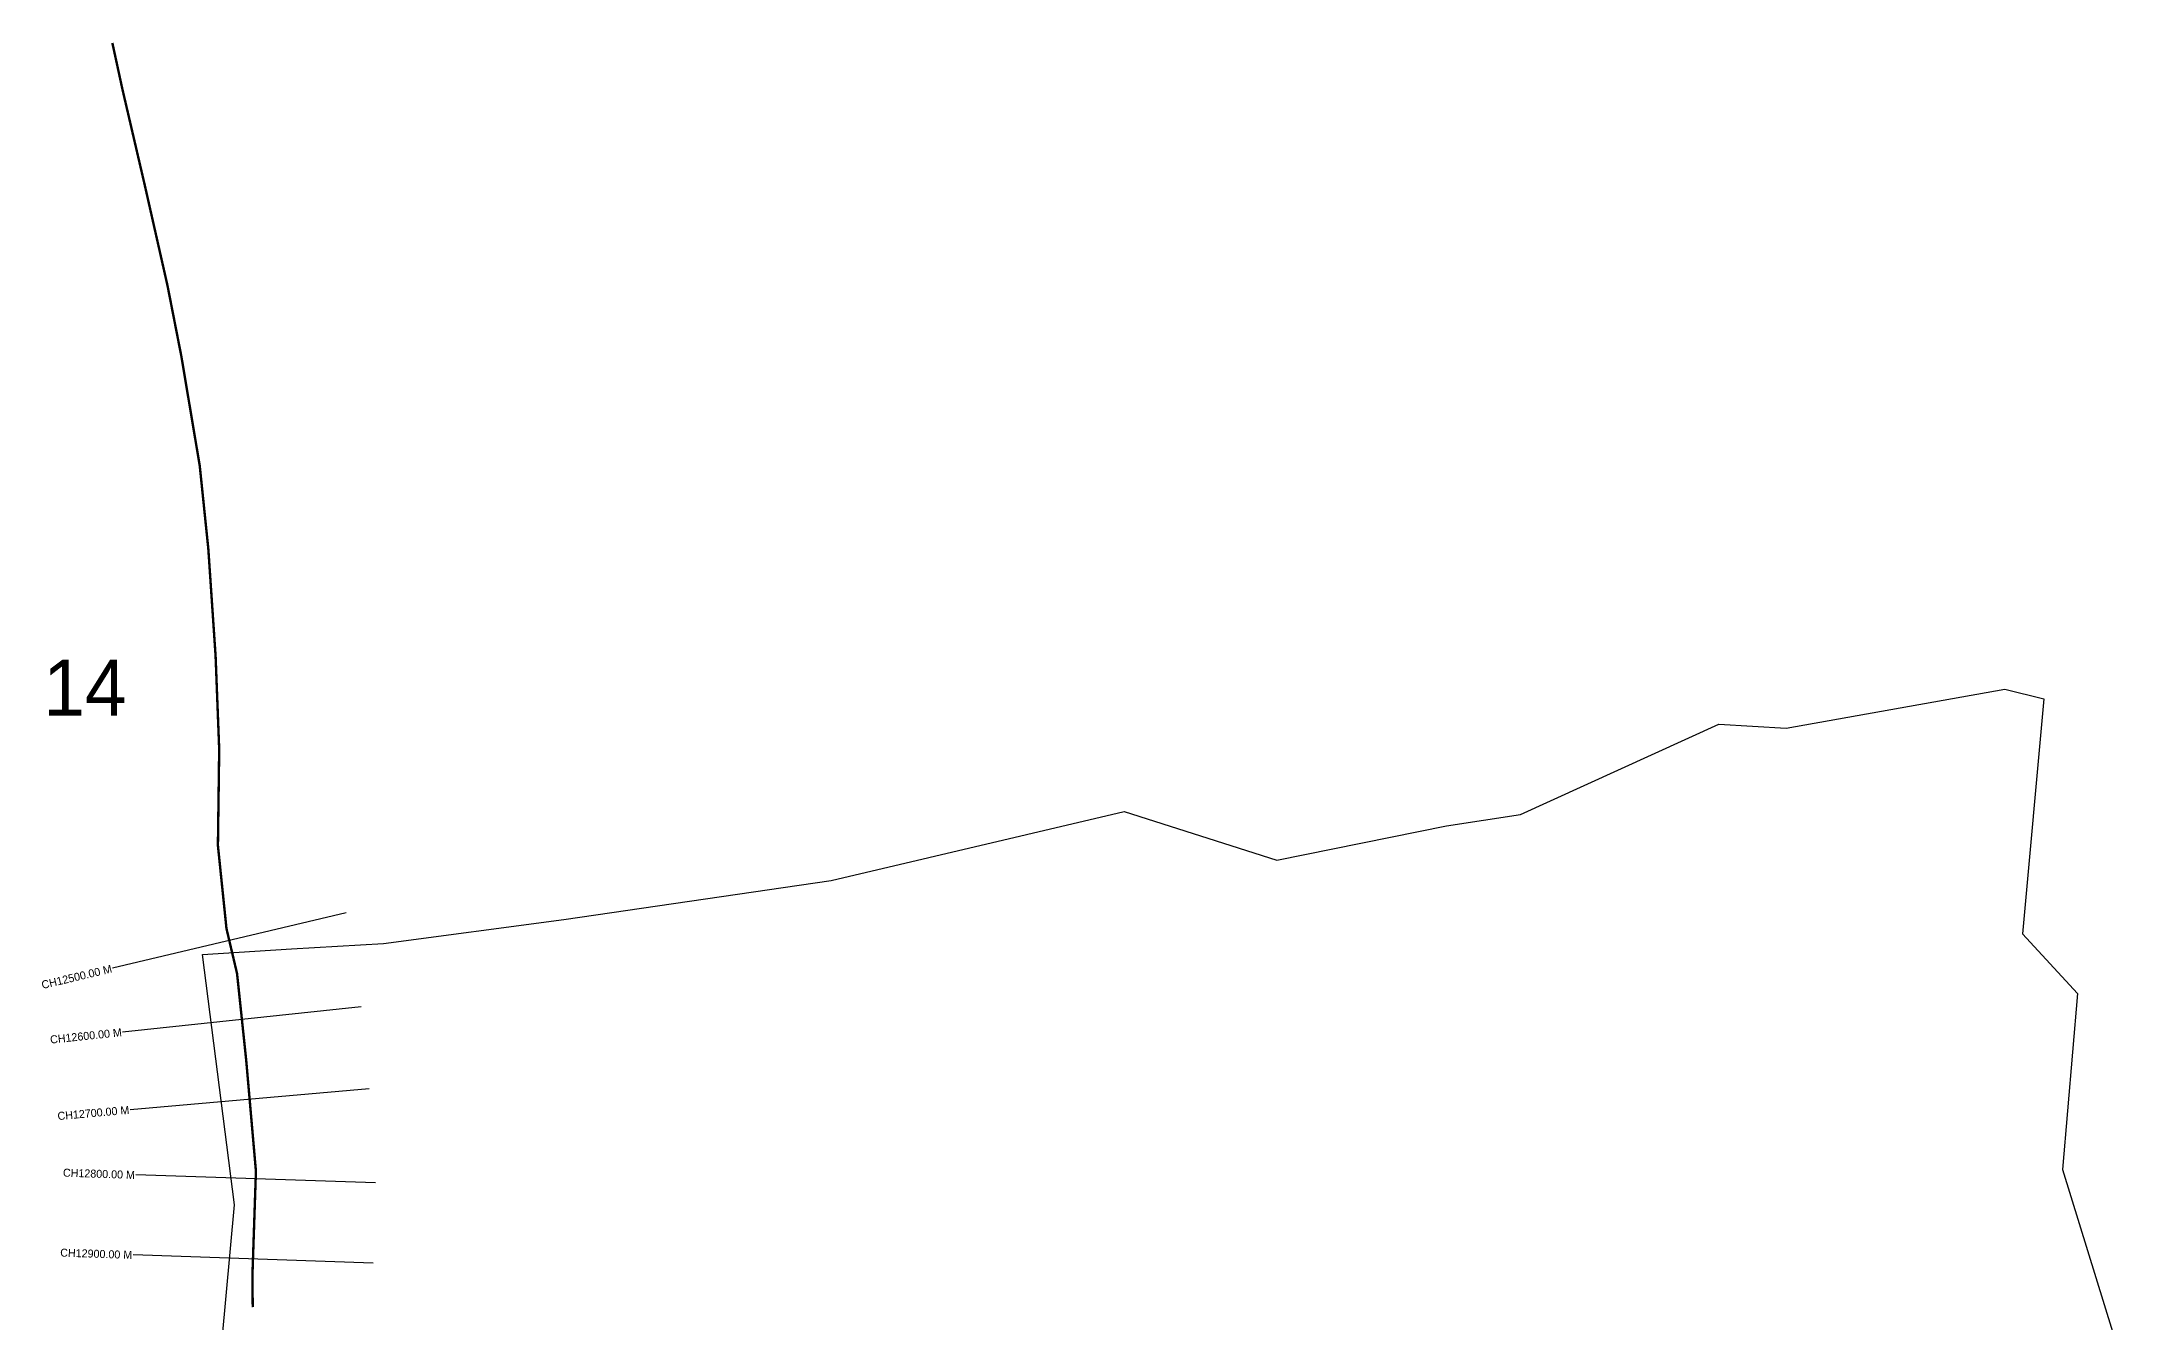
# Model space of a CAD drawing. Header units: metres. Extents: x 260643 to 263356, y 2214895 to 2218417.
# Drawn here: x 260747 to 263356, y 2216817 to 2218417 of the extents above; entities that cross this region are included whole.
import ezdxf
from ezdxf.enums import TextEntityAlignment as Align

# ---------------------------------------------------------------- set-up
doc = ezdxf.new("R2010")
doc.units = ezdxf.units.M
for name, color, linetype in [('CS', 134, 'Continuous'), ('CSMark', 6, 'Continuous'), ('NATURALLY PROTECTED', 3, 'Continuous')]:
    doc.layers.add(name, color=color, linetype=linetype)

msp = doc.modelspace()

# ---------------------------------------------------------------- linework, layer by layer
at = {"color": 6}
for points in [[(260948.3, 2217276.7), (261059.4, 2217283.6), (261174.2, 2217290.4), (261399.7, 2217320.3), (261733.6, 2217369.1), (262100.1, 2217455.5), (262290.7, 2217394.5), (262502.8, 2217437.6), (262595, 2217451.5), (262843.1, 2217564.3), (262927, 2217559.4), (263200.2, 2217608.2), (263249.2, 2217596.2), (263222.4, 2217302.5), (263291, 2217228), (263272.3, 2217008), (263355.8, 2216738.4)], [(260951.6, 2216564.1), (260988.4, 2216963.9), (260948.3, 2217276.7)]]:
    msp.add_lwpolyline(points, dxfattribs=at)
at = {"layer": 'CS'}
for p, q in [((261127.7, 2217328.6), (260835.8, 2217259.5)), ((261146.7, 2217211.2), (260848.3, 2217179.8)), ((261156.5, 2217109.1), (260857.7, 2217082.8)), ((261164.6, 2216991.3), (260864.8, 2217001.3)), ((261161.3, 2216891.3), (260861.4, 2216901.4))]:
    msp.add_line(p, q, dxfattribs=at)
at = {"layer": 'NATURALLY PROTECTED', "const_width": 3, "flags": 128}
msp.add_lwpolyline([(260835.6, 2218415.3), (260848.1, 2218357.8), (260875.9, 2218238.5), (260904.5, 2218112.2), (260921.8, 2218024), (260944.8, 2217887.1), (260955.5, 2217783.5), (260964.6, 2217649.4), (260969.1, 2217533.1), (260967.5, 2217412.8), (260978.2, 2217309), (260991.4, 2217253), (261002.8, 2217145.1), (261015, 2217006), (261010.6, 2216875.3), (261011, 2216836.2)], dxfattribs=at)

# ---------------------------------------------------------------- texts
at = {"insert": (260749.2, 2217645.1), "char_height": 70, "attachment_point": 1}
msp.add_mtext_dynamic_manual_height_columns('14', width=95.172, gutter_width=1, heights=[0], dxfattribs=at)
at = {"layer": 'CSMark'}
for s, rotation, p in [('CH12500.00 M', 13.3262, (260834.8, 2217259.2)), ('CH12600.00 M', 6.0038, (260847.3, 2217179.7)), ('CH12700.00 M', 5.0173, (260856.7, 2217082.7)), ('CH12800.00 M', 358.086, (260863.8, 2217001.3)), ('CH12900.00 M', 358.086, (260860.4, 2216901.4))]:
    msp.add_text(s, height=10, rotation=rotation, dxfattribs=at).set_placement(p, align=Align.MIDDLE_RIGHT)

doc.saveas('drawing.dxf')
